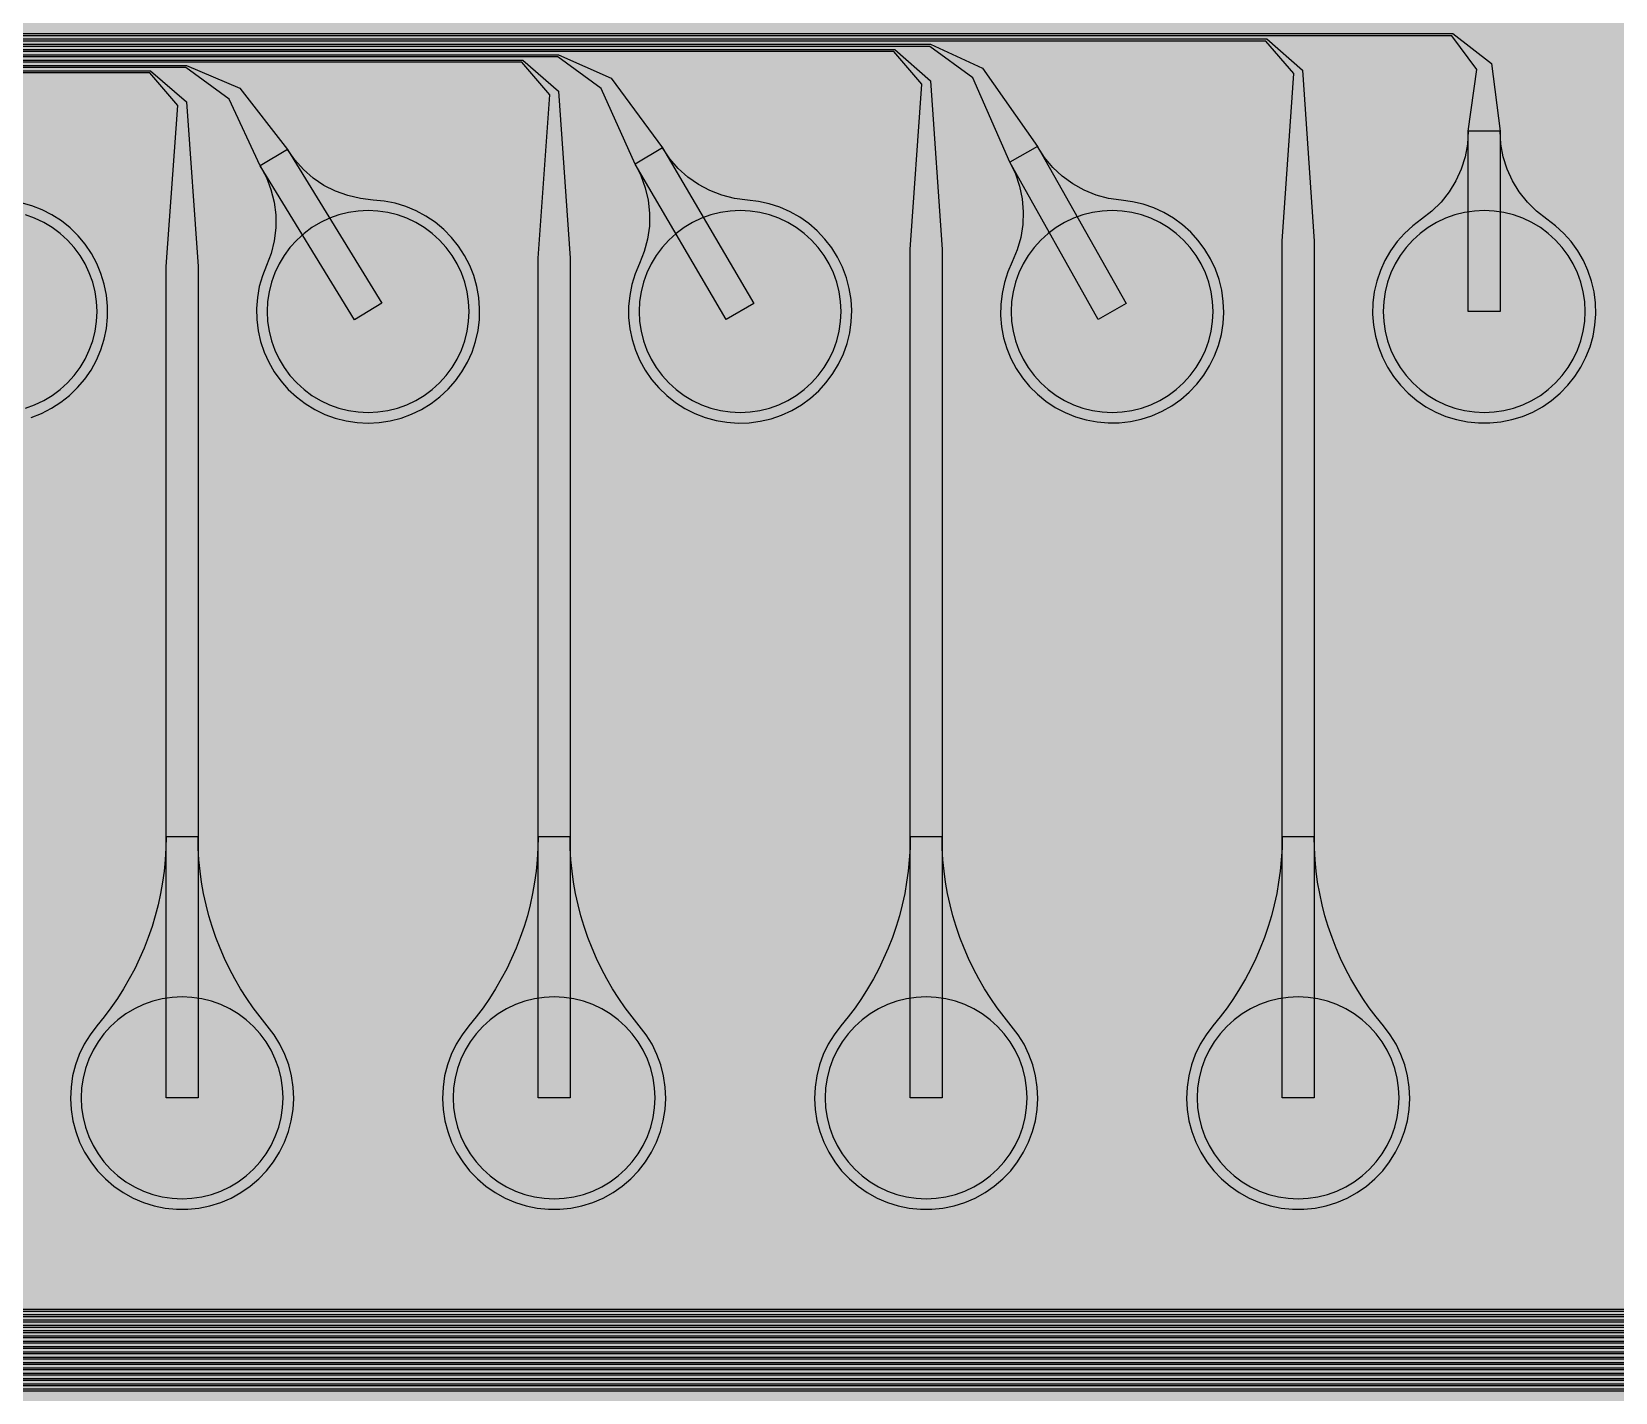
# Model space of a CAD drawing. Header units: metres. Extents: x -7240 to 10960, y -29667 to 1823.
# Drawn here: x -1194 to 296, y -19170 to -17889 of the extents above; entities that cross this region are included whole.
import ezdxf

# ---------------------------------------------------------------- set-up
doc = ezdxf.new("R2010")
doc.units = ezdxf.units.M
for name, color, linetype in [('Metal1', 4, 'CONTINUOUS'), ('Polyimide', 7, 'CONTINUOUS'), ('Polyimide_Negative', 5, 'CONTINUOUS')]:
    doc.layers.add(name, color=color, linetype=linetype)

msp = doc.modelspace()

# ---------------------------------------------------------------- hatches: boundary and pattern name
at = {"layer": 'Polyimide'}
msp.add_hatch(color=7, dxfattribs=at).paths.add_polyline_path([(4088.5, -11806.9), (4098.7, -11851.2), (4115.6, -11893.5), (4138.6, -11932.7), (4167.4, -11968), (4201.1, -11998.5), (4239, -12023.6), (4280.3, -12042.7), (4349.2, -12073.7), (4413.2, -12113.8), (4471.3, -12162), (4522.3, -12217.7), (4565.4, -12279.7), (4599.7, -12346.9), (4624.7, -12418.2), (4639.9, -12492.2), (4645, -12567.5), (4639.9, -12642.8), (4624.7, -12716.8), (4599.7, -12788.1), (4565.4, -12855.3), (4522.3, -12917.3), (4471.3, -12973), (4413.2, -13021.2), (4349.2, -13061.3), (4280.3, -13092.3), (4239, -13111.4), (4201.1, -13136.5), (4167.4, -13167), (4138.6, -13202.3), (4115.6, -13241.5), (4098.7, -13283.8), (4088.5, -13328.1), (4085, -13373.5), (4085, -13567.5), (4099.4, -13861.6), (4142.6, -14152.8), (4214.2, -14438.4), (4313.4, -14715.5), (4439.2, -14981.7), (4590.6, -15234.2), (4766, -15470.7), (4963.7, -15688.8), (5181.8, -15886.5), (5418.3, -16061.9), (5670.8, -16213.3), (5936.9, -16339.1), (6214.1, -16438.3), (6499.7, -16509.9), (6790.9, -16553.1), (7085, -16567.5), (9960.4, -16567.5), (10038.8, -16571.4), (10116.4, -16582.9), (10192.6, -16601.9), (10266.5, -16628.4), (10337.5, -16662), (10404.8, -16702.3), (10467.9, -16749.1), (10526.1, -16801.8), (10578.8, -16860), (10625.6, -16923), (10665.9, -16990.4), (10699.5, -17061.4), (10725.9, -17135.3), (10745, -17211.4), (10756.5, -17289.1), (10760.4, -17367.5), (10760.4, -21957.3), (10721.6, -22012.9), (10686, -22070.6), (10653.6, -22130.1), (10624.5, -22191.4), (10598.9, -22254.2), (10576.8, -22318.2), (10558.3, -22383.5), (10543.4, -22449.6), (10532.2, -22516.5), (10524.7, -22583.8), (10521, -22651.5), (10521, -22719.3), (10524.7, -22787), (10532.2, -22854.4), (10543.4, -22921.2), (10558.3, -22987.4), (10576.8, -23052.6), (10598.9, -23116.7), (10624.5, -23179.5), (10653.6, -23240.7), (10686, -23300.3), (10721.6, -23357.9), (10760.4, -23413.5), (10760.4, -28667.5), (10756.5, -28745.9), (10745, -28823.6), (10725.9, -28899.7), (10699.5, -28973.6), (10665.9, -29044.6), (10625.6, -29112), (10578.8, -29175), (10526.1, -29233.2), (10467.9, -29285.9), (10404.8, -29332.7), (10337.5, -29373), (10266.5, -29406.6), (10192.6, -29433.1), (10116.4, -29452.1), (10038.8, -29463.6), (9960.4, -29467.5), (-6239.6, -29467.5), (-6318, -29463.6), (-6395.7, -29452.1), (-6471.9, -29433.1), (-6545.8, -29406.6), (-6616.7, -29373), (-6684.1, -29332.7), (-6747.1, -29285.9), (-6805.3, -29233.2), (-6858, -29175), (-6904.8, -29112), (-6945.2, -29044.6), (-6978.7, -28973.6), (-7005.2, -28899.7), (-7024.3, -28823.6), (-7035.8, -28745.9), (-7039.6, -28667.5), (-7039.6, -23426.3), (-6999.4, -23370.1), (-6962.3, -23311.6), (-6928.7, -23251.2), (-6898.5, -23189), (-6871.8, -23125.1), (-6848.8, -23059.9), (-6829.5, -22993.4), (-6814, -22926), (-6802.4, -22857.8), (-6794.6, -22789.1), (-6790.7, -22720), (-6790.7, -22650.8), (-6794.6, -22581.8), (-6802.4, -22513), (-6814, -22444.8), (-6829.5, -22377.4), (-6848.8, -22311), (-6871.8, -22245.7), (-6898.5, -22181.9), (-6928.7, -22119.7), (-6962.3, -22059.2), (-6999.4, -22000.8), (-7039.6, -21944.5), (-7039.6, -17367.5), (-7035.8, -17289.1), (-7024.3, -17211.4), (-7005.2, -17135.3), (-6978.7, -17061.4), (-6945.2, -16990.4), (-6904.8, -16923), (-6858, -16860), (-6805.3, -16801.8), (-6747.1, -16749.1), (-6684.1, -16702.3), (-6616.7, -16662), (-6545.8, -16628.4), (-6471.9, -16601.9), (-6395.7, -16582.9), (-6318, -16571.4), (-6239.6, -16567.5), (-3334, -16567.5), (-3039.9, -16553.1), (-2748.7, -16509.9), (-2463.1, -16438.3), (-2185.9, -16339.1), (-1919.8, -16213.3), (-1667.3, -16061.9), (-1430.8, -15886.5), (-1212.7, -15688.8), (-1015, -15470.7), (-839.6, -15234.2), (-688.2, -14981.7), (-562.4, -14715.5), (-463.2, -14438.4), (-391.6, -14152.8), (-348.4, -13861.6), (-334, -13567.5), (-334, -13373.5), (-337.5, -13328.1), (-347.7, -13283.8), (-364.6, -13241.5), (-387.6, -13202.3), (-416.4, -13167), (-450.1, -13136.5), (-488, -13111.4), (-529.3, -13092.3), (-529.3, -13092.3), (-598.2, -13061.3), (-662.2, -13021.2), (-720.3, -12973), (-771.3, -12917.3), (-814.4, -12855.3), (-848.7, -12788.1), (-873.7, -12716.8), (-888.9, -12642.8), (-894, -12567.5), (-888.9, -12492.2), (-873.7, -12418.2), (-848.7, -12346.9), (-814.4, -12279.7), (-771.3, -12217.7), (-720.3, -12162), (-662.2, -12113.8), (-598.2, -12073.7), (-529.3, -12042.7), (-488, -12023.6), (-450.1, -11998.5), (-416.4, -11968), (-387.6, -11932.7), (-364.6, -11893.5), (-347.7, -11851.2), (-337.5, -11806.9), (-334, -11761.5), (-334, -11074.3), (-337.5, -11028.9), (-347.7, -10984.6), (-364.6, -10942.4), (-387.6, -10903.1), (-416.4, -10867.8), (-450.1, -10837.3), (-488, -10812.2), (-529.3, -10793.2), (-529.3, -10793.2), (-598.2, -10762.1), (-662.2, -10722.1), (-720.3, -10673.8), (-771.3, -10618.1), (-814.4, -10556.1), (-848.7, -10488.9), (-873.7, -10417.6), (-888.9, -10343.7), (-894, -10268.3), (-888.9, -10193), (-873.7, -10119), (-848.7, -10047.8), (-814.4, -9980.5), (-771.3, -9918.5), (-720.3, -9862.9), (-662.2, -9814.6), (-598.2, -9774.6), (-529.3, -9743.5), (-488, -9724.5), (-450.1, -9699.4), (-416.4, -9668.8), (-387.6, -9633.5), (-364.6, -9594.3), (-347.7, -9552), (-337.5, -9507.7), (-334, -9462.4), (-334, -8775.1), (-337.5, -8729.8), (-347.7, -8685.5), (-364.6, -8643.2), (-387.6, -8604), (-416.4, -8568.7), (-450.1, -8538.1), (-488, -8513), (-529.3, -8494), (-529.3, -8494), (-598.2, -8462.9), (-662.2, -8422.9), (-720.3, -8374.6), (-771.3, -8319), (-814.4, -8257), (-848.7, -8189.7), (-873.7, -8118.5), (-888.9, -8044.5), (-894, -7969.2), (-888.9, -7893.8), (-873.7, -7819.9), (-848.7, -7748.6), (-814.4, -7681.4), (-771.3, -7619.4), (-720.3, -7563.7), (-662.2, -7515.4), (-598.2, -7475.4), (-529.3, -7444.3), (-529.3, -7444.3), (-488, -7425.3), (-450.1, -7400.2), (-416.4, -7369.7), (-387.6, -7334.4), (-364.6, -7295.1), (-347.7, -7252.9), (-337.5, -7208.6), (-334, -7163.2), (-334, -6476), (-337.5, -6430.6), (-347.7, -6386.3), (-364.6, -6344), (-387.6, -6304.8), (-416.4, -6269.5), (-450.1, -6239), (-488, -6213.9), (-529.3, -6194.8), (-529.3, -6194.8), (-598.2, -6163.8), (-662.2, -6123.7), (-720.3, -6075.5), (-771.3, -6019.8), (-814.4, -5957.8), (-848.7, -5890.6), (-873.7, -5819.3), (-888.9, -5745.3), (-894, -5670), (-888.9, -5594.7), (-873.7, -5520.7), (-848.7, -5449.4), (-814.4, -5382.2), (-771.3, -5320.2), (-720.3, -5264.5), (-662.2, -5216.3), (-598.2, -5176.2), (-529.3, -5145.2), (-529.3, -5145.2), (-488, -5126.1), (-450.1, -5101), (-416.4, -5070.5), (-387.6, -5035.2), (-364.6, -4996), (-347.7, -4953.7), (-337.5, -4909.4), (-334, -4864), (-334, 380), (-334, 1522.5), (-289, 1522.5), (-288.8, 1515.6), (-288.1, 1508.8), (-287, 1502), (-285.4, 1495.3), (-283.4, 1488.7), (-281, 1482.3), (-278.2, 1476.1), (-274.9, 1470), (-271.3, 1464.2), (-267.3, 1458.6), (-262.9, 1453.3), (-258.2, 1448.3), (-253.2, 1443.6), (-247.9, 1439.2), (-242.3, 1435.2), (-236.5, 1431.6), (-230.4, 1428.3), (-224.2, 1425.5), (-217.8, 1423.1), (-211.2, 1421.1), (-204.5, 1419.5), (-197.7, 1418.4), (-190.9, 1417.7), (-184, 1417.5), (-177.1, 1417.7), (-170.3, 1418.4), (-163.5, 1419.5), (-156.8, 1421.1), (-150.2, 1423.1), (-143.8, 1425.5), (-137.6, 1428.3), (-131.5, 1431.6), (-125.7, 1435.2), (-120.1, 1439.2), (-114.8, 1443.6), (-109.8, 1448.3), (-105.1, 1453.3), (-100.7, 1458.6), (-96.7, 1464.2), (-93.1, 1470), (-89.8, 1476.1), (-87, 1482.3), (-84.6, 1488.7), (-82.6, 1495.3), (-81, 1502), (-79.9, 1508.8), (-79.2, 1515.6), (-79, 1522.5), (1786, 1522.5), (3835, 1522.5), (3835.2, 1529), (3835.9, 1535.6), (3836.9, 1542), (3838.4, 1548.4), (3840.3, 1554.6), (3842.6, 1560.8), (3845.3, 1566.7), (3848.4, 1572.5), (3851.9, 1578.1), (3855.7, 1583.4), (3859.8, 1588.4), (3864.3, 1593.2), (3869.1, 1597.7), (3874.1, 1601.8), (3879.4, 1605.6), (3885, 1609.1), (3890.8, 1612.2), (3896.7, 1614.9), (3902.9, 1617.2), (3909.1, 1619.1), (3915.5, 1620.6), (3921.9, 1621.6), (3928.5, 1622.3), (3935, 1622.5), (3941.5, 1622.3), (3948.1, 1621.6), (3954.5, 1620.6), (3960.9, 1619.1), (3967.1, 1617.2), (3973.3, 1614.9), (3979.2, 1612.2), (3985, 1609.1), (3990.6, 1605.6), (3995.9, 1601.8), (4000.9, 1597.7), (4005.7, 1593.2), (4010.2, 1588.4), (4014.3, 1583.4), (4018.1, 1578.1), (4021.6, 1572.5), (4024.7, 1566.7), (4027.4, 1560.8), (4029.7, 1554.6), (4031.6, 1548.4), (4033.1, 1542), (4034.1, 1535.6), (4034.8, 1529), (4035, 1522.5), (4085, 1522.5), (4085, 380), (4085, 330), (4085, -4864), (4088.5, -4909.4), (4098.7, -4953.7), (4115.6, -4996), (4138.6, -5035.2), (4167.4, -5070.5), (4201.1, -5101), (4239, -5126.1), (4280.3, -5145.2), (4280.3, -5145.2), (4349.2, -5176.2), (4413.2, -5216.3), (4471.3, -5264.5), (4522.3, -5320.2), (4565.4, -5382.2), (4599.7, -5449.4), (4624.7, -5520.7), (4639.9, -5594.7), (4645, -5670), (4639.9, -5745.3), (4624.7, -5819.3), (4599.7, -5890.6), (4565.4, -5957.8), (4522.3, -6019.8), (4471.3, -6075.5), (4413.2, -6123.7), (4349.2, -6163.8), (4280.3, -6194.8), (4239, -6213.9), (4201.1, -6239), (4167.4, -6269.5), (4138.6, -6304.8), (4115.6, -6344), (4098.7, -6386.3), (4088.5, -6430.6), (4085, -6476), (4085, -11761.5), (4088.5, -11806.9)])

# ---------------------------------------------------------------- linework, layer by layer
at = {"layer": 'Metal1'}
for points in [[(-5908.1, -19217.9), (-5908.1, -17921.6), (-5877.5, -17891), (143.3, -17891), (179.6, -17919.2), (187.9, -17982.8), (187.9, -18152.5), (157.9, -18152.5), (157.9, -17982.8), (166.1, -17924.8), (142.5, -17893), (-5876.7, -17893), (-5906.1, -17922.4), (-5906.1, -19217.1)], [(-5903.1, -19212.9), (-5903.1, -17926.6), (-5872.5, -17896), (-31.7, -17896), (1.8, -17925.4), (12.9, -18086.2), (12.9, -18892.5), (-17.1, -18892.5), (-17.1, -18086.2), (-6.1, -17928.6), (-32.5, -17898), (-5871.7, -17898), (-5901.1, -17927.4), (-5901.1, -19212.1)], [(-5898.1, -19207.9), (-5898.1, -17931.6), (-5867.5, -17901), (-348.1, -17901), (-299, -17923.6), (-247.4, -17997.3), (-164.1, -18145.1), (-190.2, -18159.9), (-273.5, -18012), (-308.2, -17932.6), (-348.6, -17903), (-5866.7, -17903), (-5896.1, -17932.4), (-5896.1, -19207.1)], [(-5893.1, -19202.9), (-5893.1, -17936.6), (-5862.5, -17906), (-381.7, -17906), (-348.1, -17935.4), (-337.1, -18094.2), (-337.1, -18892.5), (-367.1, -18892.5), (-367.1, -18094.2), (-356.1, -17938.6), (-382.5, -17908), (-5861.7, -17908), (-5891.1, -17937.4), (-5891.1, -19202.1)], [(-5888.1, -19197.9), (-5888.1, -17941.6), (-5857.5, -17911), (-698.1, -17911), (-648.4, -17933), (-600.1, -17998.6), (-514.2, -18144.9), (-540.1, -18160.1), (-626, -18013.8), (-657.9, -17942.7), (-698.6, -17913), (-5856.7, -17913), (-5886.1, -17942.4), (-5886.1, -19197.1)], [(-5883.1, -19192.9), (-5883.1, -17946.6), (-5852.5, -17916), (-731.7, -17916), (-698.1, -17945.3), (-687.1, -18102.2), (-687.1, -18892.5), (-717.1, -18892.5), (-717.1, -18102.2), (-706.1, -17948.7), (-732.5, -17918), (-5851.7, -17918), (-5881.1, -17947.4), (-5881.1, -19192.1)], [(-5878.1, -19187.9), (-5878.1, -17951.6), (-5847.5, -17921), (-1048.1, -17921), (-997.7, -17942.4), (-953, -18000), (-864.3, -18144.7), (-889.9, -18160.3), (-978.6, -18015.6), (-1007.7, -17952.8), (-1048.6, -17923), (-5846.7, -17923), (-5876.1, -17952.4), (-5876.1, -19187.1)], [(-5873.1, -19182.9), (-5873.1, -17956.6), (-5842.5, -17926), (-1081.7, -17926), (-1048.1, -17955.3), (-1037.1, -18110.2), (-1037.1, -18892.5), (-1067.1, -18892.5), (-1067.1, -18110.2), (-1056.2, -17958.7), (-1082.5, -17928), (-5841.7, -17928), (-5871.1, -17957.4), (-5871.1, -19182.1)], [(-1194.1, -18252.2), (-1184.3, -18248.4), (-1175, -18243.6), (-1166.2, -18238), (-1157.9, -18231.5), (-1150.4, -18224.2), (-1143.6, -18216.2), (-1137.7, -18207.6), (-1132.7, -18198.4), (-1128.6, -18188.7), (-1125.5, -18178.7), (-1123.3, -18168.5), (-1122.3, -18158), (-1122.2, -18147.5), (-1123.3, -18137.1), (-1125.3, -18126.8), (-1128.4, -18116.8), (-1132.4, -18107.2), (-1137.4, -18097.9), (-1143.3, -18089.3), (-1150, -18081.2), (-1157.5, -18073.9), (-1165.7, -18067.3), (-1174.5, -18061.6), (-1183.8, -18056.9), (-1193.5, -18053), (-1203.6, -18050.2)], [(558.3, -19098.5), (-5727.5, -19098.5)], [(-5726.7, -19096.5), (557.5, -19096.5)], [(553.3, -19093.5), (-5722.5, -19093.5)], [(-5721.7, -19091.5), (552.5, -19091.5)], [(573.3, -19113.5), (-5742.5, -19113.5)], [(-5741.7, -19111.5), (572.5, -19111.5)], [(568.3, -19108.5), (-5737.5, -19108.5)], [(-5736.7, -19106.5), (567.5, -19106.5)], [(563.3, -19103.5), (-5732.5, -19103.5)], [(-5731.7, -19101.5), (562.5, -19101.5)], [(588.3, -19128.5), (-5757.5, -19128.5)], [(-5756.7, -19126.5), (587.5, -19126.5)], [(583.3, -19123.5), (-5752.5, -19123.5)], [(-5751.7, -19121.5), (582.5, -19121.5)], [(578.3, -19118.5), (-5747.5, -19118.5)], [(-5746.7, -19116.5), (577.5, -19116.5)], [(603.3, -19143.5), (-5772.5, -19143.5)], [(-5771.7, -19141.5), (602.5, -19141.5)], [(598.3, -19138.5), (-5767.5, -19138.5)], [(-5766.7, -19136.5), (597.5, -19136.5)], [(593.3, -19133.5), (-5762.5, -19133.5)], [(-5761.7, -19131.5), (592.5, -19131.5)], [(618.3, -19158.5), (-5787.5, -19158.5)], [(-5786.7, -19156.5), (617.5, -19156.5)], [(613.3, -19153.5), (-5782.5, -19153.5)], [(-5781.7, -19151.5), (612.5, -19151.5)], [(608.3, -19148.5), (-5777.5, -19148.5)], [(-5776.7, -19146.5), (607.5, -19146.5)], [(628.3, -19168.5), (-5797.5, -19168.5)], [(-5796.7, -19166.5), (627.5, -19166.5)], [(623.3, -19163.5), (-5792.5, -19163.5)], [(-5791.7, -19161.5), (622.5, -19161.5)]]:
    msp.add_lwpolyline(points, dxfattribs=at)
for points in [[(-273.5, -18012), (-268.2, -18023), (-264.3, -18034.5), (-261.7, -18046.4), (-260.7, -18058.6), (-261.1, -18070.7), (-263, -18082.8), (-266.4, -18094.5), (-271.1, -18105.7), (-275.3, -18115.3), (-278.5, -18125.3), (-280.7, -18135.5), (-281.9, -18145.9), (-282.1, -18156.4), (-281.1, -18166.9), (-279.2, -18177.2), (-276.2, -18187.2), (-272.3, -18196.9), (-267.4, -18206.2), (-261.6, -18214.9), (-254.9, -18223), (-247.5, -18230.4), (-239.4, -18237), (-230.7, -18242.8), (-221.4, -18247.7), (-211.7, -18251.7), (-201.6, -18254.6), (-191.3, -18256.5), (-180.9, -18257.4), (-170.4, -18257.3), (-160, -18256.1), (-149.8, -18253.9), (-139.8, -18250.6), (-130.2, -18246.4), (-121.1, -18241.3), (-112.5, -18235.2), (-104.6, -18228.4), (-97.4, -18220.8), (-91, -18212.5), (-85.4, -18203.6), (-80.8, -18194.2), (-77.1, -18184.4), (-74.4, -18174.3), (-72.7, -18163.9), (-72.1, -18153.5), (-72.6, -18143), (-74, -18132.6), (-76.5, -18122.4), (-80, -18112.6), (-84.5, -18103.1), (-89.9, -18094.1), (-96.1, -18085.7), (-103.2, -18077.9), (-111, -18070.9), (-119.5, -18064.8), (-128.5, -18059.4), (-138, -18055.1), (-147.9, -18051.6), (-158.1, -18049.2), (-168.5, -18047.9), (-180.6, -18046.1), (-192.3, -18042.9), (-203.6, -18038.3), (-214.2, -18032.4), (-224.1, -18025.2), (-233, -18016.9), (-240.8, -18007.5), (-247.4, -17997.3), (-273.5, -18012)], [(157.9, -17982.8), (157.1, -17995), (154.9, -18006.9), (151.3, -18018.6), (146.2, -18029.6), (139.9, -18040), (132.3, -18049.6), (123.6, -18058.1), (114, -18065.6), (105.6, -18071.9), (97.9, -18079), (90.9, -18086.8), (84.8, -18095.3), (79.5, -18104.4), (75.2, -18113.9), (71.9, -18123.9), (69.5, -18134.1), (68.2, -18144.5), (67.9, -18154.9), (68.7, -18165.4), (70.5, -18175.7), (73.3, -18185.8), (77.1, -18195.6), (81.9, -18204.9), (87.6, -18213.7), (94.1, -18221.9), (101.4, -18229.4), (109.4, -18236.2), (118.1, -18242.1), (127.3, -18247.1), (136.9, -18251.2), (146.9, -18254.2), (157.2, -18256.3), (167.6, -18257.4), (178.1, -18257.4), (188.5, -18256.3), (198.8, -18254.2), (208.8, -18251.2), (218.5, -18247.1), (227.7, -18242.1), (236.3, -18236.2), (244.4, -18229.4), (251.7, -18221.9), (258.2, -18213.7), (263.9, -18204.9), (268.6, -18195.6), (272.5, -18185.8), (275.3, -18175.7), (277.1, -18165.4), (277.8, -18154.9), (277.6, -18144.5), (276.2, -18134.1), (273.9, -18123.9), (270.5, -18113.9), (266.2, -18104.4), (260.9, -18095.3), (254.8, -18086.8), (247.8, -18079), (240.1, -18071.9), (231.8, -18065.6), (222.1, -18058.1), (213.5, -18049.6), (205.9, -18040), (199.5, -18029.6), (194.5, -18018.6), (190.8, -18006.9), (188.6, -17995), (187.9, -17982.8), (157.9, -17982.8)], [(-978.6, -18015.6), (-972.8, -18026.4), (-968.5, -18037.8), (-965.5, -18049.6), (-964, -18061.7), (-964, -18073.8), (-965.5, -18085.9), (-968.4, -18097.8), (-972.8, -18109.2), (-976.6, -18118.9), (-979.5, -18129), (-981.3, -18139.3), (-982.1, -18149.7), (-981.8, -18160.2), (-980.5, -18170.6), (-978.2, -18180.8), (-974.9, -18190.8), (-970.6, -18200.3), (-965.4, -18209.4), (-959.2, -18217.9), (-952.3, -18225.8), (-944.6, -18232.9), (-936.3, -18239.2), (-927.3, -18244.7), (-917.9, -18249.3), (-908.1, -18252.8), (-897.9, -18255.4), (-887.5, -18257), (-877.1, -18257.5), (-866.6, -18257), (-856.2, -18255.4), (-846.1, -18252.8), (-836.2, -18249.2), (-826.8, -18244.7), (-817.9, -18239.2), (-809.5, -18232.8), (-801.9, -18225.7), (-794.9, -18217.8), (-788.8, -18209.3), (-783.6, -18200.2), (-779.3, -18190.7), (-776, -18180.7), (-773.7, -18170.5), (-772.4, -18160.1), (-772.2, -18149.6), (-773, -18139.2), (-774.8, -18128.9), (-777.7, -18118.8), (-781.5, -18109.1), (-786.3, -18099.7), (-792.1, -18091), (-798.6, -18082.8), (-806, -18075.3), (-814, -18068.6), (-822.7, -18062.7), (-831.9, -18057.7), (-841.6, -18053.7), (-851.6, -18050.7), (-861.9, -18048.6), (-872.3, -18047.6), (-884.4, -18046.3), (-896.3, -18043.5), (-907.7, -18039.4), (-918.6, -18033.8), (-928.7, -18027), (-937.9, -18019), (-946, -18009.9), (-953, -18000), (-978.6, -18015.6)], [(-626, -18013.8), (-620.5, -18024.6), (-616.3, -18036.1), (-613.6, -18047.9), (-612.3, -18060.1), (-612.5, -18072.2), (-614.2, -18084.3), (-617.4, -18096.1), (-621.9, -18107.4), (-626, -18117), (-629, -18127.1), (-631, -18137.4), (-632, -18147.8), (-632, -18158.3), (-630.9, -18168.7), (-628.7, -18178.9), (-625.6, -18188.9), (-621.5, -18198.6), (-616.4, -18207.8), (-610.5, -18216.4), (-603.7, -18224.4), (-596.1, -18231.6), (-587.9, -18238.1), (-579.1, -18243.8), (-569.7, -18248.5), (-559.9, -18252.2), (-549.8, -18255), (-539.5, -18256.8), (-529, -18257.5), (-518.6, -18257.2), (-508.2, -18255.8), (-498, -18253.4), (-488.1, -18250), (-478.5, -18245.6), (-469.5, -18240.3), (-461, -18234.1), (-453.2, -18227.1), (-446.2, -18219.4), (-439.9, -18211), (-434.5, -18202), (-430, -18192.5), (-426.5, -18182.6), (-424, -18172.5), (-422.6, -18162.1), (-422.1, -18151.6), (-422.7, -18141.1), (-424.4, -18130.8), (-427.1, -18120.7), (-430.7, -18110.9), (-435.4, -18101.5), (-440.9, -18092.6), (-447.3, -18084.3), (-454.5, -18076.6), (-462.4, -18069.8), (-471, -18063.8), (-480.1, -18058.6), (-489.7, -18054.4), (-499.7, -18051.1), (-509.9, -18048.9), (-520.3, -18047.7), (-532.4, -18046.2), (-544.2, -18043.2), (-555.6, -18038.8), (-566.3, -18033.1), (-576.3, -18026.1), (-585.3, -18017.9), (-593.3, -18008.7), (-600.1, -17998.6), (-626, -18013.8)], [(-1067.1, -18646.9), (-1067.3, -18657.7), (-1068, -18668.4), (-1069, -18679.1), (-1070.5, -18689.7), (-1072.3, -18700.3), (-1074.6, -18710.8), (-1077.3, -18721.1), (-1080.4, -18731.4), (-1083.9, -18741.6), (-1087.8, -18751.6), (-1092.1, -18761.4), (-1096.7, -18771.1), (-1101.8, -18780.6), (-1107.2, -18789.9), (-1112.9, -18798.9), (-1119, -18807.7), (-1125.5, -18816.3), (-1132.3, -18824.6), (-1138.7, -18833.1), (-1144.2, -18842.1), (-1148.9, -18851.7), (-1152.5, -18861.6), (-1155.1, -18871.9), (-1156.6, -18882.4), (-1157.1, -18893), (-1156.5, -18903.6), (-1154.9, -18914.1), (-1152.2, -18924.3), (-1148.5, -18934.2), (-1143.8, -18943.7), (-1138.1, -18952.7), (-1131.6, -18961.1), (-1124.3, -18968.8), (-1116.2, -18975.7), (-1107.5, -18981.7), (-1098.2, -18986.8), (-1088.5, -18991), (-1078.4, -18994.2), (-1068, -18996.3), (-1057.4, -18997.4), (-1046.8, -18997.4), (-1036.3, -18996.3), (-1025.9, -18994.2), (-1015.8, -18991), (-1006, -18986.8), (-996.7, -18981.7), (-988, -18975.7), (-980, -18968.8), (-972.6, -18961.1), (-966.1, -18952.7), (-960.5, -18943.7), (-955.8, -18934.2), (-952.1, -18924.3), (-949.4, -18914.1), (-947.7, -18903.6), (-947.1, -18893), (-947.6, -18882.4), (-949.2, -18871.9), (-951.8, -18861.6), (-955.4, -18851.7), (-960, -18842.1), (-965.6, -18833.1), (-972, -18824.6), (-978.8, -18816.3), (-985.2, -18807.7), (-991.3, -18798.9), (-997.1, -18789.9), (-1002.5, -18780.6), (-1007.5, -18771.1), (-1012.2, -18761.4), (-1016.4, -18751.6), (-1020.3, -18741.6), (-1023.8, -18731.4), (-1026.9, -18721.1), (-1029.6, -18710.8), (-1031.9, -18700.3), (-1033.8, -18689.7), (-1035.2, -18679.1), (-1036.3, -18668.4), (-1036.9, -18657.7), (-1037.1, -18646.9), (-1067.1, -18646.9)], [(-717.1, -18646.9), (-717.3, -18657.7), (-718, -18668.4), (-719, -18679.1), (-720.5, -18689.7), (-722.3, -18700.3), (-724.6, -18710.8), (-727.3, -18721.1), (-730.4, -18731.4), (-733.9, -18741.6), (-737.8, -18751.6), (-742.1, -18761.4), (-746.7, -18771.1), (-751.8, -18780.6), (-757.2, -18789.9), (-762.9, -18798.9), (-769, -18807.7), (-775.5, -18816.3), (-782.3, -18824.6), (-788.7, -18833.1), (-794.2, -18842.1), (-798.9, -18851.7), (-802.5, -18861.6), (-805.1, -18871.9), (-806.6, -18882.4), (-807.1, -18893), (-806.5, -18903.6), (-804.9, -18914.1), (-802.2, -18924.3), (-798.5, -18934.2), (-793.8, -18943.7), (-788.1, -18952.7), (-781.6, -18961.1), (-774.3, -18968.8), (-766.2, -18975.7), (-757.5, -18981.7), (-748.2, -18986.8), (-738.5, -18991), (-728.4, -18994.2), (-718, -18996.3), (-707.4, -18997.4), (-696.8, -18997.4), (-686.3, -18996.3), (-675.9, -18994.2), (-665.8, -18991), (-656, -18986.8), (-646.7, -18981.7), (-638, -18975.7), (-630, -18968.8), (-622.6, -18961.1), (-616.1, -18952.7), (-610.5, -18943.7), (-605.8, -18934.2), (-602.1, -18924.3), (-599.4, -18914.1), (-597.7, -18903.6), (-597.1, -18893), (-597.6, -18882.4), (-599.2, -18871.9), (-601.8, -18861.6), (-605.4, -18851.7), (-610, -18842.1), (-615.6, -18833.1), (-622, -18824.6), (-628.8, -18816.3), (-635.2, -18807.7), (-641.3, -18798.9), (-647.1, -18789.9), (-652.5, -18780.6), (-657.5, -18771.1), (-662.2, -18761.4), (-666.4, -18751.6), (-670.3, -18741.6), (-673.8, -18731.4), (-676.9, -18721.1), (-679.6, -18710.8), (-681.9, -18700.3), (-683.8, -18689.7), (-685.2, -18679.1), (-686.3, -18668.4), (-686.9, -18657.7), (-687.1, -18646.9), (-717.1, -18646.9)], [(-367.1, -18646.9), (-367.3, -18657.7), (-368, -18668.4), (-369, -18679.1), (-370.5, -18689.7), (-372.3, -18700.3), (-374.6, -18710.8), (-377.3, -18721.1), (-380.4, -18731.4), (-383.9, -18741.6), (-387.8, -18751.6), (-392.1, -18761.4), (-396.7, -18771.1), (-401.8, -18780.6), (-407.2, -18789.9), (-412.9, -18798.9), (-419, -18807.7), (-425.5, -18816.3), (-432.3, -18824.6), (-438.7, -18833.1), (-444.2, -18842.1), (-448.9, -18851.7), (-452.5, -18861.6), (-455.1, -18871.9), (-456.6, -18882.4), (-457.1, -18893), (-456.5, -18903.6), (-454.9, -18914.1), (-452.2, -18924.3), (-448.5, -18934.2), (-443.8, -18943.7), (-438.1, -18952.7), (-431.6, -18961.1), (-424.3, -18968.8), (-416.2, -18975.7), (-407.5, -18981.7), (-398.2, -18986.8), (-388.5, -18991), (-378.4, -18994.2), (-368, -18996.3), (-357.4, -18997.4), (-346.8, -18997.4), (-336.3, -18996.3), (-325.9, -18994.2), (-315.8, -18991), (-306, -18986.8), (-296.7, -18981.7), (-288, -18975.7), (-280, -18968.8), (-272.6, -18961.1), (-266.1, -18952.7), (-260.5, -18943.7), (-255.8, -18934.2), (-252.1, -18924.3), (-249.4, -18914.1), (-247.7, -18903.6), (-247.1, -18893), (-247.6, -18882.4), (-249.2, -18871.9), (-251.8, -18861.6), (-255.4, -18851.7), (-260, -18842.1), (-265.6, -18833.1), (-272, -18824.6), (-278.8, -18816.3), (-285.2, -18807.7), (-291.3, -18798.9), (-297.1, -18789.9), (-302.5, -18780.6), (-307.5, -18771.1), (-312.2, -18761.4), (-316.4, -18751.6), (-320.3, -18741.6), (-323.8, -18731.4), (-326.9, -18721.1), (-329.6, -18710.8), (-331.9, -18700.3), (-333.8, -18689.7), (-335.2, -18679.1), (-336.3, -18668.4), (-336.9, -18657.7), (-337.1, -18646.9), (-367.1, -18646.9)], [(-17.1, -18646.9), (-17.3, -18657.7), (-18, -18668.4), (-19, -18679.1), (-20.5, -18689.7), (-22.3, -18700.3), (-24.6, -18710.8), (-27.3, -18721.1), (-30.4, -18731.4), (-33.9, -18741.6), (-37.8, -18751.6), (-42.1, -18761.4), (-46.7, -18771.1), (-51.8, -18780.6), (-57.2, -18789.9), (-62.9, -18798.9), (-69, -18807.7), (-75.5, -18816.3), (-82.3, -18824.6), (-88.7, -18833.1), (-94.2, -18842.1), (-98.9, -18851.7), (-102.5, -18861.6), (-105.1, -18871.9), (-106.6, -18882.4), (-107.1, -18893), (-106.5, -18903.6), (-104.9, -18914.1), (-102.2, -18924.3), (-98.5, -18934.2), (-93.8, -18943.7), (-88.1, -18952.7), (-81.6, -18961.1), (-74.3, -18968.8), (-66.2, -18975.7), (-57.5, -18981.7), (-48.2, -18986.8), (-38.5, -18991), (-28.4, -18994.2), (-18, -18996.3), (-7.4, -18997.4), (3.2, -18997.4), (13.7, -18996.3), (24.1, -18994.2), (34.2, -18991), (44, -18986.8), (53.3, -18981.7), (62, -18975.7), (70, -18968.8), (77.4, -18961.1), (83.9, -18952.7), (89.5, -18943.7), (94.2, -18934.2), (97.9, -18924.3), (100.6, -18914.1), (102.3, -18903.6), (102.9, -18893), (102.4, -18882.4), (100.8, -18871.9), (98.2, -18861.6), (94.6, -18851.7), (90, -18842.1), (84.4, -18833.1), (78, -18824.6), (71.2, -18816.3), (64.8, -18807.7), (58.7, -18798.9), (52.9, -18789.9), (47.5, -18780.6), (42.5, -18771.1), (37.8, -18761.4), (33.6, -18751.6), (29.7, -18741.6), (26.2, -18731.4), (23.1, -18721.1), (20.4, -18710.8), (18.1, -18700.3), (16.2, -18689.7), (14.8, -18679.1), (13.7, -18668.4), (13.1, -18657.7), (12.9, -18646.9), (-17.1, -18646.9)]]:
    msp.add_lwpolyline(points, close=True, dxfattribs=at)
at = {"layer": 'Polyimide_Negative'}
msp.add_lwpolyline([(-1199.5, -18243.4), (-1190.8, -18240.3), (-1182.3, -18236.3), (-1174.3, -18231.5), (-1166.9, -18225.9), (-1159.9, -18219.7), (-1153.7, -18212.8), (-1148.1, -18205.3), (-1143.3, -18197.3), (-1139.4, -18188.9), (-1136.2, -18180.1), (-1134, -18171), (-1132.6, -18161.8), (-1132.1, -18152.5), (-1132.1, -18152.5), (-1132.6, -18143.2), (-1134, -18134), (-1136.2, -18124.9), (-1139.4, -18116.1), (-1143.3, -18107.7), (-1148.1, -18099.7), (-1153.7, -18092.2), (-1159.9, -18085.3), (-1166.9, -18079.1), (-1174.3, -18073.5), (-1182.3, -18068.7), (-1190.8, -18064.7), (-1199.5, -18061.6)], dxfattribs=at)
for points in [[(-782.1, -18152.5), (-782.6, -18143.2), (-784, -18134), (-786.2, -18124.9), (-789.4, -18116.1), (-793.3, -18107.7), (-798.1, -18099.7), (-803.7, -18092.2), (-809.9, -18085.3), (-816.9, -18079.1), (-824.3, -18073.5), (-832.3, -18068.7), (-840.8, -18064.7), (-849.5, -18061.6), (-858.6, -18059.3), (-867.8, -18058), (-877.1, -18057.5), (-886.4, -18058), (-895.7, -18059.3), (-904.7, -18061.6), (-913.5, -18064.7), (-921.9, -18068.7), (-929.9, -18073.5), (-937.4, -18079.1), (-944.3, -18085.3), (-950.6, -18092.2), (-956.1, -18099.7), (-960.9, -18107.7), (-964.9, -18116.1), (-968, -18124.9), (-970.3, -18134), (-971.7, -18143.2), (-972.1, -18152.5), (-971.7, -18161.8), (-970.3, -18171), (-968, -18180.1), (-964.9, -18188.9), (-960.9, -18197.3), (-956.1, -18205.3), (-950.6, -18212.8), (-944.3, -18219.7), (-937.4, -18225.9), (-929.9, -18231.5), (-921.9, -18236.3), (-913.5, -18240.3), (-904.7, -18243.4), (-895.7, -18245.7), (-886.4, -18247), (-877.1, -18247.5), (-867.8, -18247), (-858.6, -18245.7), (-849.5, -18243.4), (-840.8, -18240.3), (-832.3, -18236.3), (-824.3, -18231.5), (-816.9, -18225.9), (-809.9, -18219.7), (-803.7, -18212.8), (-798.1, -18205.3), (-793.3, -18197.3), (-789.4, -18188.9), (-786.2, -18180.1), (-784, -18171), (-782.6, -18161.8), (-782.1, -18152.5)], [(-432.1, -18152.5), (-432.6, -18143.2), (-434, -18134), (-436.2, -18124.9), (-439.4, -18116.1), (-443.3, -18107.7), (-448.1, -18099.7), (-453.7, -18092.2), (-459.9, -18085.3), (-466.9, -18079.1), (-474.3, -18073.5), (-482.3, -18068.7), (-490.8, -18064.7), (-499.5, -18061.6), (-508.6, -18059.3), (-517.8, -18058), (-527.1, -18057.5), (-536.4, -18058), (-545.7, -18059.3), (-554.7, -18061.6), (-563.5, -18064.7), (-571.9, -18068.7), (-579.9, -18073.5), (-587.4, -18079.1), (-594.3, -18085.3), (-600.6, -18092.2), (-606.1, -18099.7), (-610.9, -18107.7), (-614.9, -18116.1), (-618, -18124.9), (-620.3, -18134), (-621.7, -18143.2), (-622.1, -18152.5), (-621.7, -18161.8), (-620.3, -18171), (-618, -18180.1), (-614.9, -18188.9), (-610.9, -18197.3), (-606.1, -18205.3), (-600.6, -18212.8), (-594.3, -18219.7), (-587.4, -18225.9), (-579.9, -18231.5), (-571.9, -18236.3), (-563.5, -18240.3), (-554.7, -18243.4), (-545.7, -18245.7), (-536.4, -18247), (-527.1, -18247.5), (-517.8, -18247), (-508.6, -18245.7), (-499.5, -18243.4), (-490.8, -18240.3), (-482.3, -18236.3), (-474.3, -18231.5), (-466.9, -18225.9), (-459.9, -18219.7), (-453.7, -18212.8), (-448.1, -18205.3), (-443.3, -18197.3), (-439.4, -18188.9), (-436.2, -18180.1), (-434, -18171), (-432.6, -18161.8), (-432.1, -18152.5)], [(-82.1, -18152.5), (-82.6, -18143.2), (-84, -18134), (-86.2, -18124.9), (-89.4, -18116.1), (-93.3, -18107.7), (-98.1, -18099.7), (-103.7, -18092.2), (-109.9, -18085.3), (-116.9, -18079.1), (-124.3, -18073.5), (-132.3, -18068.7), (-140.8, -18064.7), (-149.5, -18061.6), (-158.6, -18059.3), (-167.8, -18058), (-177.1, -18057.5), (-186.4, -18058), (-195.7, -18059.3), (-204.7, -18061.6), (-213.5, -18064.7), (-221.9, -18068.7), (-229.9, -18073.5), (-237.4, -18079.1), (-244.3, -18085.3), (-250.6, -18092.2), (-256.1, -18099.7), (-260.9, -18107.7), (-264.9, -18116.1), (-268, -18124.9), (-270.3, -18134), (-271.7, -18143.2), (-272.1, -18152.5), (-271.7, -18161.8), (-270.3, -18171), (-268, -18180.1), (-264.9, -18188.9), (-260.9, -18197.3), (-256.1, -18205.3), (-250.6, -18212.8), (-244.3, -18219.7), (-237.4, -18225.9), (-229.9, -18231.5), (-221.9, -18236.3), (-213.5, -18240.3), (-204.7, -18243.4), (-195.7, -18245.7), (-186.4, -18247), (-177.1, -18247.5), (-167.8, -18247), (-158.6, -18245.7), (-149.5, -18243.4), (-140.8, -18240.3), (-132.3, -18236.3), (-124.3, -18231.5), (-116.9, -18225.9), (-109.9, -18219.7), (-103.7, -18212.8), (-98.1, -18205.3), (-93.3, -18197.3), (-89.4, -18188.9), (-86.2, -18180.1), (-84, -18171), (-82.6, -18161.8), (-82.1, -18152.5)], [(267.9, -18152.5), (267.4, -18143.2), (266, -18134), (263.8, -18124.9), (260.6, -18116.1), (256.7, -18107.7), (251.9, -18099.7), (246.3, -18092.2), (240.1, -18085.3), (233.1, -18079.1), (225.7, -18073.5), (217.7, -18068.7), (209.2, -18064.7), (200.5, -18061.6), (191.4, -18059.3), (182.2, -18058), (172.9, -18057.5), (163.6, -18058), (154.3, -18059.3), (145.3, -18061.6), (136.5, -18064.7), (128.1, -18068.7), (120.1, -18073.5), (112.6, -18079.1), (105.7, -18085.3), (99.4, -18092.2), (93.9, -18099.7), (89.1, -18107.7), (85.1, -18116.1), (82, -18124.9), (79.7, -18134), (78.3, -18143.2), (77.9, -18152.5), (78.3, -18161.8), (79.7, -18171), (82, -18180.1), (85.1, -18188.9), (89.1, -18197.3), (93.9, -18205.3), (99.4, -18212.8), (105.7, -18219.7), (112.6, -18225.9), (120.1, -18231.5), (128.1, -18236.3), (136.5, -18240.3), (145.3, -18243.4), (154.3, -18245.7), (163.6, -18247), (172.9, -18247.5), (182.2, -18247), (191.4, -18245.7), (200.5, -18243.4), (209.2, -18240.3), (217.7, -18236.3), (225.7, -18231.5), (233.1, -18225.9), (240.1, -18219.7), (246.3, -18212.8), (251.9, -18205.3), (256.7, -18197.3), (260.6, -18188.9), (263.8, -18180.1), (266, -18171), (267.4, -18161.8), (267.9, -18152.5)], [(-957.1, -18892.5), (-957.6, -18883.2), (-959, -18874), (-961.2, -18864.9), (-964.4, -18856.1), (-968.3, -18847.7), (-973.1, -18839.7), (-978.7, -18832.2), (-984.9, -18825.3), (-991.9, -18819.1), (-999.3, -18813.5), (-1007.3, -18808.7), (-1015.8, -18804.7), (-1024.5, -18801.6), (-1033.6, -18799.3), (-1042.8, -18798), (-1052.1, -18797.5), (-1061.4, -18798), (-1070.7, -18799.3), (-1079.7, -18801.6), (-1088.5, -18804.7), (-1096.9, -18808.7), (-1104.9, -18813.5), (-1112.4, -18819.1), (-1119.3, -18825.3), (-1125.6, -18832.2), (-1131.1, -18839.7), (-1135.9, -18847.7), (-1139.9, -18856.1), (-1143, -18864.9), (-1145.3, -18874), (-1146.7, -18883.2), (-1147.1, -18892.5), (-1146.7, -18901.8), (-1145.3, -18911), (-1143, -18920.1), (-1139.9, -18928.9), (-1135.9, -18937.3), (-1131.1, -18945.3), (-1125.6, -18952.8), (-1119.3, -18959.7), (-1112.4, -18965.9), (-1104.9, -18971.5), (-1096.9, -18976.3), (-1088.5, -18980.3), (-1079.7, -18983.4), (-1070.7, -18985.7), (-1061.4, -18987), (-1052.1, -18987.5), (-1042.8, -18987), (-1033.6, -18985.7), (-1024.5, -18983.4), (-1015.8, -18980.3), (-1007.3, -18976.3), (-999.3, -18971.5), (-991.9, -18965.9), (-984.9, -18959.7), (-978.7, -18952.8), (-973.1, -18945.3), (-968.3, -18937.3), (-964.4, -18928.9), (-961.2, -18920.1), (-959, -18911), (-957.6, -18901.8), (-957.1, -18892.5)], [(-607.1, -18892.5), (-607.6, -18883.2), (-609, -18874), (-611.2, -18864.9), (-614.4, -18856.1), (-618.3, -18847.7), (-623.1, -18839.7), (-628.7, -18832.2), (-634.9, -18825.3), (-641.9, -18819.1), (-649.3, -18813.5), (-657.3, -18808.7), (-665.8, -18804.7), (-674.5, -18801.6), (-683.6, -18799.3), (-692.8, -18798), (-702.1, -18797.5), (-711.4, -18798), (-720.7, -18799.3), (-729.7, -18801.6), (-738.5, -18804.7), (-746.9, -18808.7), (-754.9, -18813.5), (-762.4, -18819.1), (-769.3, -18825.3), (-775.6, -18832.2), (-781.1, -18839.7), (-785.9, -18847.7), (-789.9, -18856.1), (-793, -18864.9), (-795.3, -18874), (-796.7, -18883.2), (-797.1, -18892.5), (-796.7, -18901.8), (-795.3, -18911), (-793, -18920.1), (-789.9, -18928.9), (-785.9, -18937.3), (-781.1, -18945.3), (-775.6, -18952.8), (-769.3, -18959.7), (-762.4, -18965.9), (-754.9, -18971.5), (-746.9, -18976.3), (-738.5, -18980.3), (-729.7, -18983.4), (-720.7, -18985.7), (-711.4, -18987), (-702.1, -18987.5), (-692.8, -18987), (-683.6, -18985.7), (-674.5, -18983.4), (-665.8, -18980.3), (-657.3, -18976.3), (-649.3, -18971.5), (-641.9, -18965.9), (-634.9, -18959.7), (-628.7, -18952.8), (-623.1, -18945.3), (-618.3, -18937.3), (-614.4, -18928.9), (-611.2, -18920.1), (-609, -18911), (-607.6, -18901.8), (-607.1, -18892.5)], [(-257.1, -18892.5), (-257.6, -18883.2), (-259, -18874), (-261.2, -18864.9), (-264.4, -18856.1), (-268.3, -18847.7), (-273.1, -18839.7), (-278.7, -18832.2), (-284.9, -18825.3), (-291.9, -18819.1), (-299.3, -18813.5), (-307.3, -18808.7), (-315.8, -18804.7), (-324.5, -18801.6), (-333.6, -18799.3), (-342.8, -18798), (-352.1, -18797.5), (-361.4, -18798), (-370.7, -18799.3), (-379.7, -18801.6), (-388.5, -18804.7), (-396.9, -18808.7), (-404.9, -18813.5), (-412.4, -18819.1), (-419.3, -18825.3), (-425.6, -18832.2), (-431.1, -18839.7), (-435.9, -18847.7), (-439.9, -18856.1), (-443, -18864.9), (-445.3, -18874), (-446.7, -18883.2), (-447.1, -18892.5), (-446.7, -18901.8), (-445.3, -18911), (-443, -18920.1), (-439.9, -18928.9), (-435.9, -18937.3), (-431.1, -18945.3), (-425.6, -18952.8), (-419.3, -18959.7), (-412.4, -18965.9), (-404.9, -18971.5), (-396.9, -18976.3), (-388.5, -18980.3), (-379.7, -18983.4), (-370.7, -18985.7), (-361.4, -18987), (-352.1, -18987.5), (-342.8, -18987), (-333.6, -18985.7), (-324.5, -18983.4), (-315.8, -18980.3), (-307.3, -18976.3), (-299.3, -18971.5), (-291.9, -18965.9), (-284.9, -18959.7), (-278.7, -18952.8), (-273.1, -18945.3), (-268.3, -18937.3), (-264.4, -18928.9), (-261.2, -18920.1), (-259, -18911), (-257.6, -18901.8), (-257.1, -18892.5)], [(92.9, -18892.5), (92.4, -18883.2), (91, -18874), (88.8, -18864.9), (85.6, -18856.1), (81.7, -18847.7), (76.9, -18839.7), (71.3, -18832.2), (65.1, -18825.3), (58.1, -18819.1), (50.7, -18813.5), (42.7, -18808.7), (34.2, -18804.7), (25.5, -18801.6), (16.4, -18799.3), (7.2, -18798), (-2.1, -18797.5), (-11.4, -18798), (-20.7, -18799.3), (-29.7, -18801.6), (-38.5, -18804.7), (-46.9, -18808.7), (-54.9, -18813.5), (-62.4, -18819.1), (-69.3, -18825.3), (-75.6, -18832.2), (-81.1, -18839.7), (-85.9, -18847.7), (-89.9, -18856.1), (-93, -18864.9), (-95.3, -18874), (-96.7, -18883.2), (-97.1, -18892.5), (-96.7, -18901.8), (-95.3, -18911), (-93, -18920.1), (-89.9, -18928.9), (-85.9, -18937.3), (-81.1, -18945.3), (-75.6, -18952.8), (-69.3, -18959.7), (-62.4, -18965.9), (-54.9, -18971.5), (-46.9, -18976.3), (-38.5, -18980.3), (-29.7, -18983.4), (-20.7, -18985.7), (-11.4, -18987), (-2.1, -18987.5), (7.2, -18987), (16.4, -18985.7), (25.5, -18983.4), (34.2, -18980.3), (42.7, -18976.3), (50.7, -18971.5), (58.1, -18965.9), (65.1, -18959.7), (71.3, -18952.8), (76.9, -18945.3), (81.7, -18937.3), (85.6, -18928.9), (88.8, -18920.1), (91, -18911), (92.4, -18901.8), (92.9, -18892.5)]]:
    msp.add_lwpolyline(points, close=True, dxfattribs=at)

doc.saveas('drawing.dxf')
